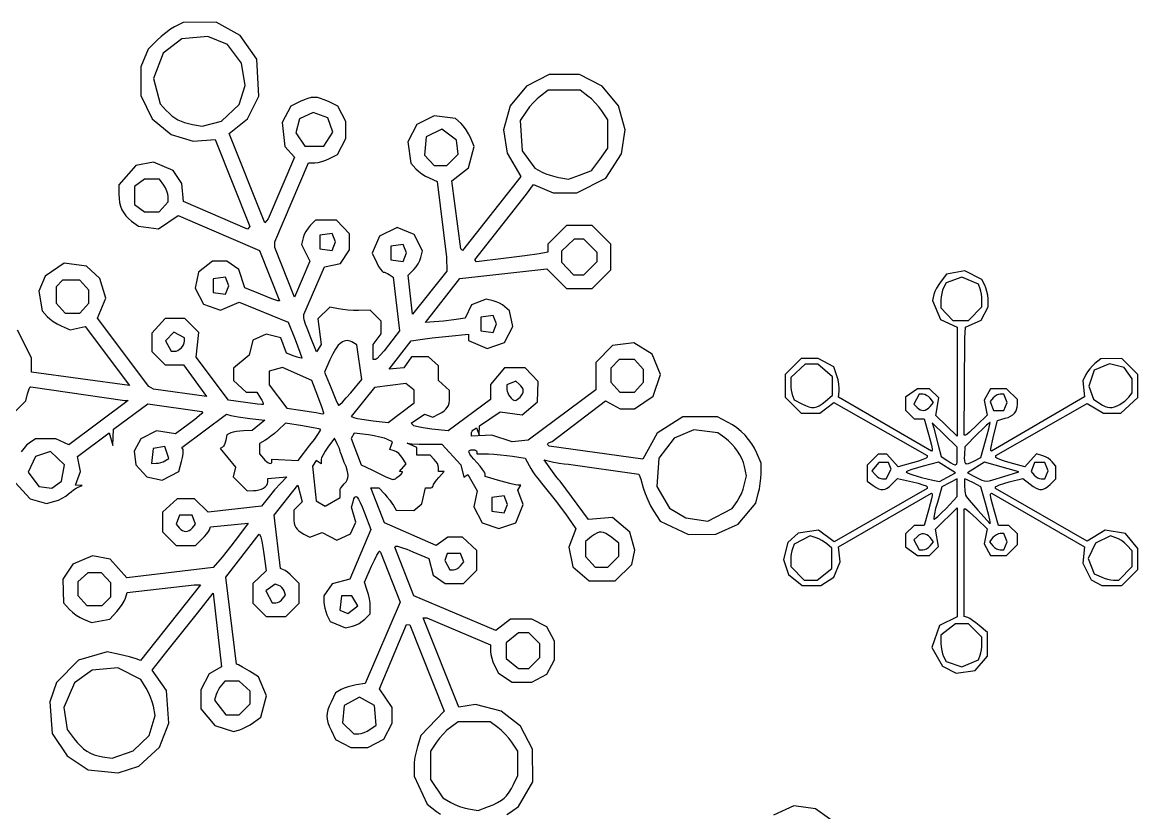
# Model space of a CAD drawing. Extents: x 0.34 to 4.42, y 1.82 to 5.69.
# Drawn here: x 2.184 to 4.377, y 4.122 to 5.675 of the extents above; entities that cross this region are included whole.
import ezdxf

# ---------------------------------------------------------------- set-up
doc = ezdxf.new("R2010")
doc.units = 0
doc.layers.add('LAYER_1', color=18, linetype='CONTINUOUS')

msp = doc.modelspace()

# ---------------------------------------------------------------- linework, layer by layer
at = {"layer": 'LAYER_1'}
for points in [[(3.1366, 4.118), (3.144, 4.1229), (3.1593, 4.134), (3.1877, 4.1824), (3.1873, 4.2468), (3.1637, 4.2919), (3.1252, 4.3212), (3.075, 4.3341), (3.042, 4.329), (2.9722, 4.5046), (2.9796, 4.5046), (3.1045, 4.4513), (3.1045, 4.4387), (3.1051, 4.4327), (3.1068, 4.4255), (3.1093, 4.418), (3.1123, 4.4112), (3.1201, 4.3961), (3.1471, 4.3784), (3.1856, 4.3784), (3.215, 4.3936), (3.2302, 4.422), (3.2302, 4.4584), (3.215, 4.4868), (3.1856, 4.502), (3.1435, 4.502), (3.1151, 4.4796), (2.954, 4.5476), (2.9166, 4.6435), (2.9187, 4.6455), (2.9197, 4.6457), (2.9219, 4.6453), (2.9293, 4.6431), (2.9397, 4.6394), (2.9521, 4.6344), (2.9834, 4.6212), (2.9919, 4.5884), (3.0156, 4.5718), (3.0513, 4.5718), (3.0776, 4.5981), (3.0776, 4.6367), (3.0492, 4.6631), (3.0209, 4.6631), (2.9979, 4.647), (2.8963, 4.6912), (2.8691, 4.7598), (2.8848, 4.7598), (2.8966, 4.7474), (2.9016, 4.7418), (2.9065, 4.7358), (2.9108, 4.7302), (2.9138, 4.7255), (2.9192, 4.7161), (2.9537, 4.7152), (2.9695, 4.7283), (2.9764, 4.7598), (2.9841, 4.7598), (2.987, 4.7601), (2.9895, 4.761), (2.9911, 4.7624), (2.9915, 4.7632), (2.9917, 4.7641), (2.9926, 4.7667), (2.9949, 4.7707), (2.9984, 4.7753), (3.0027, 4.7802), (3.0136, 4.792), (3.0024, 4.792), (3.0024, 4.7997), (3.0018, 4.8033), (3, 4.8076), (2.9973, 4.8119), (2.994, 4.8158), (2.9856, 4.8242), (2.9595, 4.8242), (2.9595, 4.8392), (2.9407, 4.8479), (2.9501, 4.8468), (2.964, 4.846), (2.9843, 4.8457), (3.009, 4.8457), (3.0459, 4.8055), (3.0519, 4.7813), (3.0596, 4.786), (3.0784, 4.7541), (3.0716, 4.723), (3.0881, 4.6911), (3.1206, 4.6798), (3.154, 4.6914), (3.1689, 4.727), (3.1581, 4.7553), (3.1642, 4.7651), (3.158, 4.7651), (3.1533, 4.7658), (3.1451, 4.7676), (3.1228, 4.7736), (3.0938, 4.782), (3.0938, 4.7873), (3.0934, 4.7887), (3.0925, 4.7907), (3.089, 4.7961), (3.0839, 4.8027), (3.0777, 4.8097), (3.0717, 4.8163), (3.0671, 4.8218), (3.0641, 4.8262), (3.0624, 4.8296), (3.0621, 4.8309), (3.0622, 4.832), (3.0626, 4.833), (3.0633, 4.8337), (3.0658, 4.8347), (3.0696, 4.835), (3.0727, 4.8346), (3.0753, 4.8338), (3.077, 4.8325), (3.0775, 4.8317), (3.0776, 4.8309), (3.0776, 4.8269), (3.1005, 4.8266), (3.1113, 4.8262), (3.1238, 4.8252), (3.1366, 4.8239), (3.148, 4.8223), (3.1727, 4.8184), (3.1802, 4.804), (3.1837, 4.7978), (3.1876, 4.7914), (3.1915, 4.7857), (3.1949, 4.7814), (3.21, 4.7628), (3.2313, 4.7356), (3.2516, 4.7088), (3.264, 4.6918), (3.2719, 4.6797), (3.2587, 4.6434), (3.266, 4.6047), (3.2987, 4.5771), (3.3495, 4.5771), (3.3825, 4.6094), (3.3879, 4.6376), (3.3781, 4.6731), (3.3443, 4.7016), (3.297, 4.6979), (3.2417, 4.7732), (3.2386, 4.7759), (3.2327, 4.7831), (3.2228, 4.7968), (3.21, 4.8151), (3.2257, 4.8114), (3.2392, 4.8086), (3.2495, 4.8072), (3.2576, 4.8068), (3.3961, 4.7869), (3.397, 4.7854), (3.3997, 4.7773), (3.4047, 4.7598), (3.4084, 4.7488), (3.4134, 4.7367), (3.4191, 4.7249), (3.4248, 4.715), (3.4382, 4.6945), (3.4939, 4.6686), (3.5476, 4.6687), (3.5913, 4.6886), (3.6257, 4.7302), (3.6309, 4.749), (3.633, 4.7579), (3.6346, 4.7683), (3.6358, 4.7788), (3.6362, 4.7881), (3.6362, 4.8085), (3.6279, 4.8284), (3.6235, 4.8377), (3.6181, 4.8467), (3.6119, 4.8552), (3.6049, 4.8633), (3.5973, 4.8708), (3.5889, 4.8777), (3.58, 4.8838), (3.5706, 4.8892), (3.5507, 4.8994), (3.4826, 4.8994), (3.4323, 4.8676), (3.4036, 4.8161), (3.22, 4.8422), (3.2173, 4.8447), (3.2167, 4.8458), (3.217, 4.847), (3.2182, 4.8482), (3.2202, 4.8492), (3.2258, 4.8512), (3.3304, 4.9308), (3.3596, 4.9156), (3.3876, 4.9155), (3.4241, 4.94), (3.4388, 4.9827), (3.422, 5.0227), (3.3865, 5.045), (3.3445, 5.0399), (3.3113, 5.0066), (3.3113, 4.9525), (3.1783, 4.854), (3.1469, 4.8504), (3.1074, 4.8635), (3.0669, 4.8619), (3.0669, 4.8669), (3.0673, 4.8691), (3.0683, 4.8713), (3.0699, 4.8734), (3.0718, 4.875), (3.0767, 4.878), (3.0822, 4.8645), (3.083, 4.8818), (3.1233, 4.9096), (3.167, 4.9036), (3.1968, 4.9293), (3.1979, 4.969), (3.1724, 4.9961), (3.1323, 4.9961), (3.1045, 4.963), (3.1045, 4.9334), (3.0212, 4.8719), (2.989, 4.8754), (2.9762, 4.8771), (2.965, 4.8792), (2.9567, 4.8812), (2.954, 4.8822), (2.9525, 4.883), (2.9482, 4.8871), (2.975, 4.9047), (2.9909, 4.8986), (3.0034, 4.9052), (3.0089, 4.9083), (3.0134, 4.9114), (3.0169, 4.9146), (3.0196, 4.9181), (3.0216, 4.922), (3.0229, 4.9264), (3.0236, 4.9316), (3.0238, 4.9375), (3.0239, 4.9515), (3.0024, 4.9709), (3.0024, 4.9998), (2.9828, 5.0176), (2.9493, 5.0176), (2.934, 4.9956), (2.9051, 4.9934), (2.9487, 5.0486), (2.9662, 5.0517), (2.9899, 5.0549), (3.0226, 5.0583), (3.0615, 5.0619), (3.0615, 5.0493), (3.0982, 5.0339), (3.1317, 5.0456), (3.1481, 5.0774), (3.1415, 5.1078), (3.1324, 5.116), (3.1278, 5.1194), (3.122, 5.1228), (3.1157, 5.1256), (3.1097, 5.1276), (3.096, 5.131), (3.0668, 5.1198), (3.0546, 5.0932), (3.0326, 5.0902), (3.0121, 5.0877), (2.9937, 5.086), (2.977, 5.0847), (3.0445, 5.1713), (3.2152, 5.1905), (3.2538, 5.1519), (3.3043, 5.1519), (3.3408, 5.1884), (3.3408, 5.2389), (3.3043, 5.2754), (3.2538, 5.2754), (3.2173, 5.2389), (3.2173, 5.2229), (3.1998, 5.2199), (3.1721, 5.2159), (3.1298, 5.2105), (3.0772, 5.2042), (3.0734, 5.2083), (3.1753, 5.3372), (3.1888, 5.3561), (3.2277, 5.3398), (3.2743, 5.3398), (3.3313, 5.3683), (3.3619, 5.4164), (3.369, 5.4638), (3.3559, 5.5106), (3.3237, 5.5496), (3.2791, 5.5725), (3.22, 5.5725), (3.1754, 5.5496), (3.1432, 5.5106), (3.13, 5.4634), (3.1373, 5.4177), (3.1642, 5.3718), (3.0496, 5.2264), (3.0461, 5.23), (3.0287, 5.3633), (3.0613, 5.3888), (3.0726, 5.4308), (3.0651, 5.4484), (3.0613, 5.456), (3.0566, 5.4638), (3.0515, 5.4707), (3.0466, 5.4759), (3.0355, 5.4858), (2.9934, 5.4914), (2.9597, 5.4739), (2.9422, 5.4401), (2.9478, 5.3981), (2.9577, 5.387), (2.9628, 5.3822), (2.9693, 5.3772), (2.9766, 5.3727), (2.9836, 5.3691), (2.9996, 5.3623), (3.018, 5.2136), (3.0186, 5.1855), (2.9514, 5.1013), (2.9424, 5.1778), (2.9535, 5.1889), (2.9581, 5.1942), (2.9623, 5.2005), (2.9657, 5.207), (2.9678, 5.2129), (2.9711, 5.2259), (2.9546, 5.2578), (2.9211, 5.2716), (2.886, 5.2549), (2.8719, 5.2209), (2.8807, 5.2025), (2.8844, 5.1953), (2.8881, 5.1895), (2.8913, 5.1855), (2.8926, 5.1844), (2.8936, 5.184), (2.8958, 5.1836), (2.8987, 5.1825), (2.9021, 5.181), (2.9053, 5.1791), (2.913, 5.1742), (2.9254, 5.0686), (2.9042, 5.0404), (2.8956, 5.0295), (2.8878, 5.0205), (2.8818, 5.0144), (2.8796, 5.0128), (2.8783, 5.0122), (2.8735, 5.0122), (2.8739, 5.0417), (2.8896, 5.0626), (2.8896, 5.0874), (2.8681, 5.109), (2.8453, 5.1085), (2.8351, 5.1086), (2.8242, 5.1092), (2.814, 5.1103), (2.8056, 5.1117), (2.7887, 5.1153), (2.7652, 5.0919), (2.7717, 5.0417), (2.7623, 5.0275), (2.7499, 5.0581), (2.7451, 5.0705), (2.7411, 5.0815), (2.7385, 5.09), (2.7375, 5.0948), (2.7376, 5.1008), (2.7779, 5.1942), (2.8094, 5.2011), (2.827, 5.2279), (2.827, 5.2594), (2.8018, 5.2861), (2.7607, 5.2861), (2.7501, 5.2755), (2.7458, 5.2704), (2.7417, 5.2641), (2.7383, 5.2576), (2.7362, 5.2516), (2.7328, 5.2383), (2.7494, 5.2052), (2.7193, 5.1347), (2.6802, 5.2325), (2.6802, 5.2435), (2.7466, 5.3989), (2.7593, 5.3989), (2.7655, 5.3996), (2.7729, 5.4013), (2.7807, 5.4039), (2.7878, 5.4071), (2.8035, 5.4152), (2.8198, 5.4467), (2.8198, 5.48), (2.8042, 5.5103), (2.7857, 5.5191), (2.7776, 5.5227), (2.7705, 5.5252), (2.7641, 5.5268), (2.7581, 5.5273), (2.752, 5.5268), (2.7456, 5.5252), (2.7385, 5.5227), (2.7304, 5.5191), (2.7119, 5.5103), (2.6951, 5.4777), (2.7004, 5.4307), (2.7192, 5.4099), (2.6676, 5.2888), (2.6607, 5.2807), (2.5905, 5.4566), (2.6265, 5.4853), (2.6491, 5.5296), (2.6449, 5.6026), (2.6126, 5.6487), (2.5652, 5.6749), (2.5002, 5.6747), (2.4834, 5.6659), (2.4754, 5.6611), (2.4663, 5.6545), (2.4571, 5.6471), (2.449, 5.6396), (2.4316, 5.6222), (2.417, 5.5873), (2.417, 5.5312), (2.4394, 5.4849), (2.4767, 5.4542), (2.5201, 5.4411), (2.5632, 5.4443), (2.6317, 5.2734), (2.6268, 5.2686), (2.5013, 5.323), (2.4974, 5.3581), (2.4806, 5.3837), (2.4421, 5.3998), (2.4071, 5.3932), (2.374, 5.3556), (2.374, 5.3372), (2.3744, 5.3287), (2.3755, 5.3208), (2.3774, 5.3134), (2.3801, 5.3066), (2.3836, 5.3003), (2.3879, 5.2945), (2.393, 5.2891), (2.399, 5.2842), (2.4125, 5.2743), (2.4519, 5.2691), (2.4903, 5.2953), (2.6507, 5.2267), (2.6896, 5.1277), (2.6862, 5.1277), (2.6825, 5.1287), (2.6748, 5.1314), (2.6522, 5.1403), (2.6216, 5.1529), (2.6095, 5.1894), (2.5865, 5.2056), (2.5581, 5.2056), (2.5306, 5.184), (2.5237, 5.1526), (2.5402, 5.1208), (2.5737, 5.1091), (2.6107, 5.1246), (2.7067, 5.0854), (2.7203, 5.0515), (2.7299, 5.0268), (2.7339, 5.0153), (2.7336, 5.015), (2.7327, 5.0149), (2.7294, 5.0155), (2.7246, 5.0168), (2.7186, 5.0189), (2.7034, 5.0247), (2.692, 5.0547), (2.6633, 5.0619), (2.6375, 5.0502), (2.6301, 5.0208), (2.5996, 4.9951), (2.5996, 4.9711), (2.6245, 4.9478), (2.6454, 4.9478), (2.6524, 4.9365), (2.655, 4.932), (2.6569, 4.9282), (2.6578, 4.9254), (2.6579, 4.9246), (2.6577, 4.9241), (2.6544, 4.9241), (2.6467, 4.9247), (2.6227, 4.9278), (2.5894, 4.9325), (2.5257, 5.0169), (2.5311, 5.0651), (2.5034, 5.0928), (2.4648, 5.0928), (2.4385, 5.0643), (2.4385, 5.0278), (2.4648, 5.0015), (2.5009, 5.0015), (2.5461, 4.9397), (2.4417, 4.9538), (2.4331, 4.9591), (2.3319, 5.0935), (2.3482, 5.1325), (2.3366, 5.1713), (2.3106, 5.1957), (2.2666, 5.2016), (2.2292, 5.176), (2.2169, 5.1463), (2.2232, 5.1076), (2.2328, 5.0967), (2.238, 5.0919), (2.2449, 5.0869), (2.2527, 5.0821), (2.2604, 5.0783), (2.2785, 5.0707), (2.308, 5.0772), (2.3947, 4.9612), (2.2021, 4.9875), (2.2021, 5.0155), (2.1749, 5.0701)], [(2.1458, 4.8858), (2.191, 4.931), (2.1945, 4.9447), (2.1974, 4.9545), (2.1987, 4.9574), (2.1995, 4.9585), (2.2012, 4.9585), (2.3858, 4.9316), (2.392, 4.9316), (2.2756, 4.8448), (2.25, 4.8564), (2.2099, 4.8564), (2.1979, 4.8481), (2.1927, 4.8436), (2.1871, 4.8376), (2.182, 4.8308)], [(2.1699, 4.7707), (2.1995, 4.7381), (2.2317, 4.7293), (2.248, 4.7336), (2.2551, 4.7361), (2.2626, 4.7397), (2.2696, 4.7438), (2.2751, 4.7481), (2.2799, 4.7522), (2.285, 4.7561), (2.2898, 4.7592), (2.2937, 4.7612), (2.3015, 4.7643), (2.2884, 4.7651), (2.2986, 4.792), (2.2926, 4.8218), (2.3552, 4.8681), (2.3622, 4.843), (2.3637, 4.8752), (2.431, 4.9249), (2.5369, 4.9103), (2.5385, 4.9086), (2.5383, 4.9078), (2.537, 4.9063), (2.5317, 4.9014), (2.5234, 4.8945), (2.5129, 4.8864), (2.4855, 4.866), (2.4478, 4.8721), (2.4173, 4.8563), (2.4041, 4.8323), (2.4072, 4.8054), (2.4291, 4.7818), (2.4592, 4.7752), (2.4917, 4.792), (2.4971, 4.8116), (2.499, 4.8196), (2.5002, 4.8267), (2.5006, 4.8322), (2.5004, 4.8341), (2.5001, 4.8353), (2.4976, 4.8392), (2.5856, 4.9049), (2.5939, 4.9025), (2.6084, 4.8998), (2.6316, 4.8965), (2.6609, 4.8927), (2.636, 4.8726), (2.6192, 4.8722), (2.612, 4.8717), (2.6049, 4.8708), (2.5987, 4.8696), (2.5942, 4.8682), (2.5862, 4.8645), (2.5843, 4.8538), (2.5832, 4.8494), (2.5816, 4.8453), (2.5797, 4.8421), (2.5777, 4.8401), (2.5729, 4.8371), (2.6034, 4.8005), (2.5985, 4.7819), (2.626, 4.7544), (2.6383, 4.7545), (2.6439, 4.7549), (2.6492, 4.7559), (2.654, 4.7575), (2.6583, 4.7597), (2.6618, 4.7622), (2.6645, 4.7651), (2.6662, 4.7683), (2.6667, 4.7717), (2.6667, 4.7786), (2.7043, 4.7819), (2.6923, 4.7695), (2.6799, 4.7559), (2.6672, 4.7407), (2.6541, 4.7242), (2.5493, 4.712), (2.5229, 4.7383), (2.4884, 4.7383), (2.46, 4.7119), (2.46, 4.6733), (2.4863, 4.647), (2.5249, 4.647), (2.5373, 4.6594), (2.5423, 4.6646), (2.5467, 4.6698), (2.55, 4.6743), (2.5518, 4.6775), (2.554, 4.6832), (2.6279, 4.6909), (2.611, 4.6676), (2.5939, 4.6452), (2.5767, 4.6241), (2.5593, 4.6038), (2.3894, 4.583), (2.3571, 4.6198), (2.322, 4.6264), (2.2836, 4.6103), (2.2639, 4.5803), (2.265, 4.5339), (2.277, 4.5211), (2.283, 4.5156), (2.2901, 4.5101), (2.2977, 4.5053), (2.3046, 4.5018), (2.3201, 4.4954), (2.356, 4.5021), (2.3698, 4.5168), (2.3754, 4.5234), (2.3805, 4.5306), (2.3846, 4.5374), (2.387, 4.543), (2.3905, 4.5546), (2.5217, 4.5691), (2.5341, 4.5691), (2.4163, 4.4205), (2.4077, 4.4238), (2.3946, 4.4277), (2.3751, 4.4325), (2.3511, 4.4379), (2.2948, 4.4215), (2.2511, 4.3778), (2.2385, 4.3397), (2.243, 4.2773), (2.2721, 4.2335), (2.3138, 4.2059), (2.3725, 4.1998), (2.413, 4.2132), (2.454, 4.2502), (2.472, 4.2975), (2.4674, 4.3619), (2.4392, 4.4014), (2.4684, 4.4383), (2.5284, 4.514), (2.5593, 4.553), (2.5758, 4.408), (2.5514, 4.3943), (2.5352, 4.3628), (2.5352, 4.3255), (2.5624, 4.2932), (2.5994, 4.281), (2.6116, 4.2847), (2.6175, 4.287), (2.6245, 4.2904), (2.6318, 4.2945), (2.6384, 4.2988), (2.6531, 4.3091), (2.6644, 4.3512), (2.6486, 4.3889), (2.6308, 4.3998), (2.6171, 4.4078), (2.6092, 4.412), (2.6053, 4.4133), (2.5842, 4.5843), (2.6495, 4.6687), (2.6517, 4.6665), (2.653, 4.6629), (2.6547, 4.655), (2.6567, 4.6437), (2.6587, 4.6304), (2.6635, 4.5967), (2.6372, 4.5723), (2.6372, 4.5337), (2.6636, 4.5073), (2.7021, 4.5073), (2.7285, 4.5337), (2.7285, 4.5723), (2.7161, 4.5847), (2.7108, 4.5896), (2.7056, 4.594), (2.7011, 4.5974), (2.6978, 4.5992), (2.6919, 4.6013), (2.6795, 4.706), (2.7258, 4.7653), (2.7343, 4.7325), (2.7178, 4.716), (2.7179, 4.7016), (2.7181, 4.6956), (2.7188, 4.6904), (2.7201, 4.6859), (2.722, 4.682), (2.7246, 4.6785), (2.728, 4.6753), (2.7323, 4.6723), (2.7375, 4.6693), (2.7492, 4.6631), (2.7734, 4.6721), (2.8026, 4.6575), (2.8294, 4.6696), (2.8396, 4.6926), (2.8315, 4.722), (2.8344, 4.7328), (2.8361, 4.7383), (2.8379, 4.7416), (2.8388, 4.7424), (2.8399, 4.7427), (2.841, 4.7424), (2.8422, 4.7414), (2.8449, 4.7377), (2.8482, 4.7315), (2.8521, 4.7226), (2.8567, 4.7109), (2.8694, 4.6782), (2.8277, 4.5805), (2.7935, 4.5716), (2.7769, 4.5479), (2.7769, 4.5359), (2.7773, 4.5302), (2.7786, 4.5236), (2.7806, 4.5167), (2.7829, 4.5106), (2.789, 4.4973), (2.8196, 4.4846), (2.8333, 4.4881), (2.8394, 4.4902), (2.8461, 4.4936), (2.8524, 4.4977), (2.8576, 4.5021), (2.8682, 4.5127), (2.8682, 4.5271), (2.8677, 4.534), (2.8665, 4.5421), (2.8646, 4.5504), (2.8623, 4.558), (2.8565, 4.5745), (2.8706, 4.606), (2.8762, 4.6181), (2.8811, 4.6277), (2.8847, 4.6338), (2.8859, 4.6353), (2.8865, 4.6356), (2.8883, 4.6335), (2.9268, 4.5354), (2.8581, 4.3757), (2.8403, 4.3727), (2.8325, 4.371), (2.8244, 4.3687), (2.817, 4.3661), (2.8111, 4.3635), (2.7997, 4.3573), (2.791, 4.3389), (2.7874, 4.3308), (2.7848, 4.3237), (2.7833, 4.3173), (2.7828, 4.3113), (2.7833, 4.3052), (2.7848, 4.2988), (2.7874, 4.2917), (2.791, 4.2837), (2.7998, 4.2652), (2.83, 4.2495), (2.8633, 4.2495), (2.8948, 4.2658), (2.9111, 4.2973), (2.9111, 4.3285), (2.8865, 4.365), (2.9396, 4.4912), (2.946, 4.4911), (3.0134, 4.3214), (2.9672, 4.2733), (2.9607, 4.2514), (2.9581, 4.2414), (2.956, 4.2306), (2.9547, 4.2201), (2.9542, 4.2113), (2.9542, 4.1931), (2.9798, 4.1381), (2.998, 4.1243), (3.0061, 4.1185)], [(3.7755, 4.1065), (3.7436, 4.1292), (3.7008, 4.1349), (3.6607, 4.1169)]]:
    msp.add_lwpolyline(points, dxfattribs=at)
for points in [[(2.5378, 5.4707), (2.5754, 5.4803), (2.6101, 5.5136), (2.6223, 5.5504), (2.6152, 5.5946), (2.5875, 5.631), (2.5489, 5.6471), (2.498, 5.6422), (2.4609, 5.614), (2.4419, 5.5642), (2.4553, 5.5144), (2.467, 5.5018), (2.4726, 5.4962), (2.4782, 5.4913), (2.4839, 5.4871), (2.4899, 5.4835), (2.4963, 5.4805), (2.5032, 5.478), (2.5107, 5.4759), (2.519, 5.4742)], [(3.2576, 5.3668), (3.2791, 5.3747), (3.3018, 5.3827), (3.3036, 5.3845), (3.3075, 5.3893), (3.3193, 5.4051), (3.3354, 5.4274), (3.3354, 5.4833), (3.3234, 5.501), (3.3175, 5.5088), (3.3104, 5.5169), (3.303, 5.5243), (3.2961, 5.53), (3.281, 5.5413), (3.2181, 5.5413), (3.2029, 5.53), (3.196, 5.5242), (3.1885, 5.5167), (3.1813, 5.5085), (3.1752, 5.5005), (3.1626, 5.4822), (3.1668, 5.4224), (3.1913, 5.388), (3.2058, 5.3805), (3.2129, 5.3773), (3.2215, 5.3743), (3.2306, 5.3717), (3.239, 5.3699)], [(2.7766, 5.4312), (2.7947, 5.4588), (2.7847, 5.4874), (2.7558, 5.4975), (2.7288, 5.4852), (2.722, 5.4579), (2.7395, 5.4312)], [(3.0186, 5.3936), (3.0407, 5.4157), (3.0374, 5.4435), (3.009, 5.4646), (2.9783, 5.4499), (2.9748, 5.414), (2.9934, 5.3936)], [(2.4529, 5.3022), (2.4707, 5.3219), (2.4707, 5.3324), (2.47, 5.3374), (2.4682, 5.3433), (2.4656, 5.3493), (2.4623, 5.3548), (2.454, 5.3667), (2.4244, 5.3667), (2.4045, 5.3521), (2.4045, 5.3168), (2.4244, 5.3022)], [(2.793, 5.2263), (2.7995, 5.2432), (2.793, 5.26), (2.7688, 5.2566), (2.7688, 5.2297)], [(3.2876, 5.1787), (3.314, 5.2051), (3.314, 5.2222), (3.2876, 5.2485), (3.269, 5.2485), (3.2441, 5.2252), (3.2441, 5.2036), (3.2675, 5.1787)], [(2.9327, 5.2048), (2.9391, 5.2217), (2.9327, 5.2385), (2.9084, 5.2351), (2.9084, 5.2083)], [(3.9932, 4.4097), (4.0195, 4.3959), (4.057, 4.4013), (4.0812, 4.4291), (4.0812, 4.4759), (4.0653, 4.4893), (4.0586, 4.4947), (4.0521, 4.4994), (4.0465, 4.503), (4.0426, 4.505), (4.0358, 4.5072), (4.0354, 4.7186), (4.038, 4.7186), (4.0405, 4.717), (4.0456, 4.7128), (4.0606, 4.699), (4.0806, 4.6794), (4.0748, 4.65), (4.087, 4.6272), (4.1188, 4.6272), (4.1403, 4.6487), (4.1403, 4.6694), (4.1234, 4.6863), (4.103, 4.6863), (4.0943, 4.7163), (4.0911, 4.728), (4.0887, 4.7379), (4.0874, 4.7449), (4.0872, 4.747), (4.0874, 4.7479), (4.0893, 4.7496), (4.2718, 4.6438), (4.2685, 4.612), (4.2854, 4.5792), (4.3061, 4.5682), (4.3452, 4.5682), (4.3766, 4.5996), (4.3766, 4.6407), (4.3525, 4.6706), (4.3129, 4.6769), (4.2773, 4.6551), (4.0974, 4.7588), (4.0974, 4.7618), (4.0979, 4.7626), (4.0995, 4.7636), (4.1052, 4.766), (4.1137, 4.7688), (4.1241, 4.7717), (4.1508, 4.7786), (4.1651, 4.7674), (4.1713, 4.7628), (4.1769, 4.7595), (4.1819, 4.7575), (4.1842, 4.757), (4.1865, 4.7568), (4.1887, 4.7569), (4.1909, 4.7574), (4.1953, 4.7593), (4.1999, 4.7624), (4.2048, 4.7669), (4.2155, 4.7776), (4.2155, 4.8024), (4.2088, 4.811), (4.2052, 4.8146), (4.2005, 4.8181), (4.1952, 4.8211), (4.1899, 4.8231), (4.1778, 4.8267), (4.1548, 4.801), (4.1261, 4.809), (4.1149, 4.8124), (4.1058, 4.8156), (4.0997, 4.8183), (4.098, 4.8194), (4.0975, 4.8201), (4.0976, 4.8233), (4.2775, 4.926), (4.3095, 4.9066), (4.3433, 4.9065), (4.3766, 4.9377), (4.3766, 4.9826), (4.3452, 5.014), (4.3041, 5.0137), (4.2927, 5.0044), (4.2877, 4.9999), (4.2827, 4.9942), (4.2782, 4.9883), (4.2748, 4.9827), (4.2685, 4.9703), (4.2718, 4.9386), (4.0893, 4.8322), (4.0879, 4.8336), (4.0879, 4.8365), (4.089, 4.8431), (4.091, 4.8526), (4.0938, 4.8639), (4.1011, 4.8926), (4.1162, 4.8967), (4.122, 4.8985), (4.1269, 4.9008), (4.131, 4.9034), (4.1344, 4.9065), (4.1369, 4.9101), (4.1387, 4.9142), (4.1398, 4.9188), (4.1402, 4.924), (4.1403, 4.9334), (4.1188, 4.9549), (4.087, 4.9549), (4.0748, 4.9321), (4.0806, 4.9028), (4.0606, 4.8832), (4.0457, 4.8693), (4.0406, 4.8651), (4.038, 4.8636), (4.0356, 4.8636), (4.0368, 5.0542), (4.0383, 5.0758), (4.0687, 5.0893), (4.0829, 5.1157), (4.0824, 5.1316), (4.0818, 5.1387), (4.0804, 5.1461), (4.0784, 5.1531), (4.0761, 5.1586), (4.0702, 5.1696), (4.0369, 5.1868), (4.0011, 5.1801), (3.99, 5.166), (3.9855, 5.1596), (3.9813, 5.1525), (3.978, 5.1458), (3.976, 5.1401), (3.973, 5.1283), (3.9888, 5.0906), (4.0221, 5.0758), (4.0221, 4.8614), (3.9801, 4.9025), (3.9856, 4.9369), (3.9677, 4.9549), (3.944, 4.9549), (3.9201, 4.9382), (3.9201, 4.9127), (3.937, 4.8958), (3.9569, 4.8958), (3.9657, 4.8657), (3.9689, 4.8539), (3.9714, 4.8439), (3.9727, 4.8369), (3.9729, 4.8348), (3.9727, 4.8339), (3.9711, 4.8322), (3.7885, 4.938), (3.7899, 4.9501), (3.79, 4.9562), (3.7892, 4.9639), (3.7877, 4.9722), (3.7855, 4.9801), (3.7795, 4.998), (3.7487, 5.014), (3.7152, 5.014), (3.6838, 4.9826), (3.6838, 4.9379), (3.7152, 4.9065), (3.7521, 4.9065), (3.7793, 4.9279), (3.9628, 4.8233), (3.9629, 4.8201), (3.9624, 4.8194), (3.9607, 4.8183), (3.9546, 4.8156), (3.9455, 4.8124), (3.9343, 4.809), (3.9056, 4.801), (3.8833, 4.826), (3.8664, 4.826), (3.8449, 4.8045), (3.8449, 4.7729), (3.8568, 4.7645), (3.8624, 4.7609), (3.8674, 4.7584), (3.8719, 4.757), (3.8762, 4.7567), (3.8803, 4.7576), (3.8845, 4.7596), (3.8888, 4.7628), (3.8935, 4.7672), (3.9046, 4.7783), (3.9338, 4.7717), (3.9452, 4.7689), (3.9544, 4.7662), (3.9607, 4.7638), (3.9624, 4.7628), (3.963, 4.762), (3.9629, 4.7588), (3.7801, 4.6541), (3.7489, 4.6771), (3.7093, 4.6707), (3.689, 4.6523), (3.6801, 4.6192), (3.6902, 4.5896), (3.7174, 4.5682), (3.754, 4.5682), (3.7794, 4.5848), (3.7918, 4.6149), (3.7885, 4.6439), (3.9711, 4.7498), (3.9728, 4.7482), (3.9729, 4.7472), (3.9727, 4.7452), (3.9714, 4.7382), (3.9689, 4.7283), (3.9657, 4.7164), (3.9569, 4.6863), (3.937, 4.6863), (3.9201, 4.6694), (3.9201, 4.644), (3.944, 4.6272), (3.9677, 4.6272), (3.9854, 4.645), (3.9791, 4.6787), (4.0221, 4.7207), (4.0219, 4.5064), (3.9872, 4.4894), (3.972, 4.4461)], [(2.2972, 5.1035), (2.3149, 5.1232), (2.3149, 5.1483), (2.2972, 5.168), (2.2634, 5.168), (2.2505, 5.1551), (2.2505, 5.1232), (2.2683, 5.1035)], [(2.5835, 5.1404), (2.59, 5.1572), (2.5835, 5.1741), (2.5593, 5.1707), (2.5593, 5.1438)], [(4.0441, 5.0892), (4.0705, 5.1155), (4.0705, 5.1288), (4.0702, 5.1346), (4.0695, 5.1408), (4.0683, 5.1465), (4.067, 5.1511), (4.0635, 5.1602), (4.0309, 5.1739), (4.0004, 5.1632), (3.9952, 5.1534), (3.9931, 5.1484), (3.9915, 5.1421), (3.9903, 5.1353), (3.9899, 5.1288), (3.9899, 5.114), (4.0133, 5.0892)], [(3.1099, 5.0652), (3.1164, 5.082), (3.1099, 5.0989), (3.0857, 5.0955), (3.0857, 5.0686)], [(2.4965, 5.0348), (2.499, 5.0378), (2.501, 5.0413), (2.5024, 5.0449), (2.5029, 5.048), (2.5029, 5.0548), (2.4822, 5.0659), (2.4654, 5.0491), (2.4765, 5.0283), (2.4832, 5.0283), (2.4864, 5.0288), (2.4899, 5.0302), (2.4934, 5.0323)], [(2.8296, 4.9466), (2.8515, 4.9728), (2.8419, 5.0408), (2.8349, 5.0452), (2.8317, 5.047), (2.8286, 5.0483), (2.8255, 5.0491), (2.8225, 5.0493), (2.8196, 5.0491), (2.8166, 5.0483), (2.8138, 5.0471), (2.8109, 5.0453), (2.8081, 5.043), (2.8053, 5.0401), (2.8026, 5.0367), (2.7998, 5.0328), (2.7943, 5.0234), (2.7889, 5.0117), (2.7782, 4.9871), (2.791, 4.9558), (2.8005, 4.9331), (2.8039, 4.9257), (2.8057, 4.9225), (2.8066, 4.9226), (2.8082, 4.9238), (2.8136, 4.9287), (2.821, 4.9366)], [(3.3875, 4.9478), (3.4053, 4.9674), (3.4053, 4.9926), (3.3875, 5.0122), (3.3577, 5.0122), (3.3408, 4.9953), (3.3408, 4.9674), (3.3586, 4.9478)], [(3.7622, 4.9299), (3.7769, 4.9424), (3.7769, 4.9781), (3.7476, 5.0032), (3.7229, 5.0032), (3.6945, 4.9769), (3.6945, 4.9636), (3.6948, 4.9578), (3.6955, 4.9517), (3.6965, 4.9461), (3.6978, 4.9417), (3.7012, 4.933), (3.7164, 4.9251), (3.7236, 4.9217), (3.7299, 4.9193), (3.7355, 4.918), (3.7407, 4.918), (3.7457, 4.9191), (3.7508, 4.9214), (3.7562, 4.925)], [(4.3417, 4.9238), (4.3464, 4.9268), (4.3512, 4.9306), (4.3556, 4.9346), (4.359, 4.9384), (4.3655, 4.9468), (4.3659, 4.974), (4.35, 4.9966), (4.3213, 5.0038), (4.2914, 4.9915), (4.2804, 4.9599), (4.29, 4.9345), (4.3023, 4.9259), (4.3075, 4.9226), (4.3124, 4.9201), (4.3172, 4.9185), (4.3218, 4.9179), (4.3265, 4.918), (4.3313, 4.9191), (4.3364, 4.921)], [(2.7769, 4.9066), (2.7734, 4.9175), (2.7651, 4.94), (2.7533, 4.9707), (2.6958, 4.9962), (2.6694, 4.9896), (2.6694, 4.9622), (2.7043, 4.9163), (2.7312, 4.9129), (2.7529, 4.9096), (2.7617, 4.908), (2.7675, 4.9067), (2.7711, 4.9059), (2.7741, 4.9056), (2.7761, 4.9058), (2.7767, 4.9062)], [(2.9031, 4.8885), (2.9541, 4.9273), (2.9541, 4.9518), (2.9383, 4.965), (2.8762, 4.9574), (2.8309, 4.9004), (2.8379, 4.8977), (2.843, 4.8964), (2.8515, 4.8949), (2.874, 4.8917)], [(3.1625, 4.9381), (3.165, 4.9411), (3.1671, 4.9445), (3.1684, 4.9479), (3.1689, 4.9509), (3.1684, 4.9538), (3.1668, 4.9571), (3.1644, 4.9604), (3.1616, 4.9633), (3.1542, 4.9694), (3.1367, 4.9627), (3.1367, 4.9536), (3.1371, 4.9501), (3.1383, 4.9465), (3.1401, 4.9428), (3.1423, 4.9393), (3.1449, 4.9363), (3.1476, 4.9338), (3.1503, 4.9322), (3.1528, 4.9316), (3.1546, 4.9321), (3.157, 4.9335), (3.1597, 4.9356)], [(3.9684, 4.92), (3.9751, 4.928), (3.9684, 4.9361), (3.9653, 4.9392), (3.9616, 4.9418), (3.9579, 4.9435), (3.9545, 4.9441), (3.9473, 4.9441), (3.9367, 4.9243), (3.9429, 4.9181), (3.9461, 4.9154), (3.9493, 4.9135), (3.9526, 4.9124), (3.9558, 4.9123), (3.9591, 4.9129), (3.9622, 4.9144), (3.9654, 4.9168)], [(4.1138, 4.9119), (4.12, 4.928), (4.1138, 4.9441), (4.1062, 4.9441), (4.1028, 4.9436), (4.0991, 4.942), (4.0955, 4.9396), (4.0925, 4.9368), (4.0864, 4.9294), (4.0931, 4.9119)], [(2.6748, 4.8121), (2.6748, 4.8162), (2.7263, 4.8139), (2.7495, 4.8436), (2.7583, 4.8552), (2.7653, 4.865), (2.7696, 4.8718), (2.7706, 4.8739), (2.7707, 4.8748), (2.7673, 4.8758), (2.7595, 4.8774), (2.7351, 4.8816), (2.7014, 4.8869), (2.6863, 4.873), (2.6797, 4.8671), (2.6727, 4.8615), (2.6662, 4.8566), (2.661, 4.8532), (2.6507, 4.8473), (2.6505, 4.8269), (2.6581, 4.8175), (2.6611, 4.8142), (2.664, 4.8116), (2.6668, 4.8097), (2.6694, 4.8085), (2.6716, 4.8081), (2.6733, 4.8086), (2.6744, 4.8099)], [(2.9249, 4.7838), (2.9286, 4.7868), (2.9309, 4.7894), (2.9316, 4.7911), (2.9313, 4.7916), (2.9306, 4.7918), (2.9259, 4.792), (2.9386, 4.8073), (2.9316, 4.8185), (2.9282, 4.8231), (2.924, 4.8273), (2.9195, 4.8306), (2.9154, 4.8326), (2.9063, 4.8355), (2.912, 4.8503), (2.9021, 4.8553), (2.8961, 4.8576), (2.8871, 4.8599), (2.8761, 4.8621), (2.8645, 4.8639), (2.8367, 4.8675), (2.8304, 4.8573), (2.8505, 4.8054), (2.8714, 4.7951), (2.8976, 4.7822), (2.9054, 4.7788), (2.9107, 4.777), (2.9127, 4.7767), (2.9144, 4.7768), (2.916, 4.7773), (2.9174, 4.778), (2.9206, 4.7804)], [(3.5315, 4.6947), (3.5792, 4.7195), (3.5893, 4.7333), (3.5935, 4.7402), (3.5976, 4.7485), (3.601, 4.7573), (3.6034, 4.7656), (3.6074, 4.7839), (3.6035, 4.8021), (3.6015, 4.8098), (3.5985, 4.8175), (3.5948, 4.825), (3.5903, 4.8323), (3.585, 4.8393), (3.5791, 4.8459), (3.5725, 4.8522), (3.5653, 4.858), (3.5515, 4.8684), (3.5043, 4.8737), (3.4658, 4.8576), (3.4356, 4.8181), (3.4317, 4.7625), (3.4563, 4.7201), (3.4886, 4.7012)], [(4.0221, 4.8222), (4.0221, 4.8399), (3.9726, 4.8877), (3.9756, 4.877), (3.9843, 4.844), (3.99, 4.8218), (4.0032, 4.8131), (4.0092, 4.8093), (4.0137, 4.8067), (4.0171, 4.8055), (4.0183, 4.8054), (4.0194, 4.8056), (4.0202, 4.8063), (4.0209, 4.8073), (4.0217, 4.8106)], [(4.0548, 4.8127), (4.0685, 4.8199), (4.0776, 4.8524), (4.0839, 4.8763), (4.0866, 4.8882), (4.0865, 4.8884), (4.0861, 4.8883), (4.0846, 4.8874), (4.0793, 4.883), (4.0714, 4.8756), (4.0618, 4.8659), (4.0371, 4.8405), (4.036, 4.8249), (4.0357, 4.8184), (4.0359, 4.8135), (4.0368, 4.8101), (4.0375, 4.8089), (4.0384, 4.8081), (4.0395, 4.8076), (4.0408, 4.8074), (4.0443, 4.808), (4.0489, 4.8098)], [(2.7795, 4.7241), (2.8091, 4.741), (2.8091, 4.7477), (2.8091, 4.7571), (2.8097, 4.7588), (2.8114, 4.7615), (2.8171, 4.7682), (2.8205, 4.772), (2.8228, 4.7758), (2.8242, 4.7797), (2.8247, 4.784), (2.8242, 4.7889), (2.8228, 4.7948), (2.8205, 4.8018), (2.8171, 4.8101), (2.8114, 4.8247), (2.8097, 4.8297), (2.8091, 4.8323), (2.8086, 4.8342), (2.8074, 4.8375), (2.8033, 4.8462), (2.7975, 4.8574), (2.7845, 4.8397), (2.7794, 4.8323), (2.7753, 4.8252), (2.7725, 4.819), (2.7717, 4.8166), (2.7715, 4.8148), (2.7715, 4.8075), (2.7615, 4.8137), (2.7545, 4.8024), (2.7618, 4.7348)], [(2.2424, 4.7593), (2.2611, 4.7732), (2.2674, 4.8055), (2.2396, 4.8316), (2.2102, 4.8213), (2.1956, 4.7908), (2.2166, 4.7625)], [(2.4646, 4.8129), (2.4719, 4.8175), (2.4644, 4.841), (2.4412, 4.8376), (2.4378, 4.8081), (2.4475, 4.8082), (2.4519, 4.8086), (2.4566, 4.8096), (2.461, 4.8111)], [(3.8821, 4.7776), (3.8918, 4.7964), (3.887, 4.8099), (3.8677, 4.8099), (3.8543, 4.7937), (3.861, 4.7857), (3.8642, 4.7826), (3.8678, 4.78), (3.8716, 4.7783), (3.8749, 4.7776)], [(3.9872, 4.7724), (4.0183, 4.7895), (3.9853, 4.8104), (3.9549, 4.8025), (3.9326, 4.796), (3.9252, 4.7935), (3.9217, 4.7918), (3.9215, 4.7913), (3.9219, 4.7907), (3.9242, 4.7892), (3.9285, 4.7873), (3.9345, 4.7853), (3.9515, 4.7805), (3.9738, 4.7753)], [(4.1134, 4.7822), (4.143, 4.7915), (4.0753, 4.8106), (4.042, 4.7895), (4.0587, 4.7809), (4.0652, 4.7775), (4.0704, 4.7751), (4.075, 4.7737), (4.0796, 4.7733), (4.0851, 4.774), (4.092, 4.7756)], [(4.1943, 4.7776), (4.2005, 4.7937), (4.1943, 4.8099), (4.1737, 4.8099), (4.167, 4.7924), (4.1731, 4.785), (4.1761, 4.7821), (4.1796, 4.7798), (4.1834, 4.7782), (4.1868, 4.7776)], [(4, 4.7196), (4.022, 4.7427), (4.0221, 4.7779), (3.9916, 4.7621), (3.9828, 4.7313), (3.9795, 4.7191), (3.9772, 4.7089), (3.9759, 4.7017), (3.9757, 4.6995), (3.976, 4.6985), (3.9768, 4.6986), (3.9784, 4.6996), (3.9838, 4.7039), (3.9912, 4.7108)], [(4.0866, 4.6891), (4.0866, 4.6932), (4.0859, 4.6973), (4.0839, 4.7056), (4.0776, 4.7297), (4.0685, 4.7623), (4.0536, 4.7699), (4.0426, 4.7754), (4.037, 4.7776), (4.0365, 4.7766), (4.0363, 4.7739), (4.0362, 4.7649), (4.0368, 4.7542), (4.0379, 4.7454), (4.04, 4.7423), (4.0453, 4.7356), (4.0625, 4.7159)], [(3.1314, 4.7107), (3.1379, 4.7275), (3.1314, 4.7444), (3.1072, 4.741), (3.1072, 4.7141)], [(2.5185, 4.6812), (2.5246, 4.6886), (2.5179, 4.7061), (2.4933, 4.7061), (2.4866, 4.6886), (2.4928, 4.6812), (2.4958, 4.6781), (2.499, 4.6759), (2.5023, 4.6746), (2.5056, 4.6741), (2.509, 4.6746), (2.5123, 4.6759), (2.5155, 4.6781)], [(3.3354, 4.604), (3.3569, 4.6255), (3.3569, 4.6516), (3.3428, 4.6627), (3.3367, 4.6672), (3.3314, 4.6704), (3.3267, 4.6724), (3.3222, 4.6732), (3.3201, 4.6731), (3.3179, 4.6727), (3.3134, 4.6711), (3.3086, 4.6682), (3.3031, 4.6641), (3.2911, 4.6544), (3.2911, 4.6251), (3.3103, 4.604)], [(4.1138, 4.638), (4.12, 4.6541), (4.1138, 4.6702), (4.1062, 4.6702), (4.1028, 4.6696), (4.0989, 4.6678), (4.0952, 4.6653), (4.092, 4.6622), (4.0853, 4.6541), (4.092, 4.646), (4.0952, 4.6429), (4.0989, 4.6404), (4.1028, 4.6386), (4.1062, 4.638)], [(3.7468, 4.5789), (3.7751, 4.6012), (3.7751, 4.6417), (3.7657, 4.6499), (3.7611, 4.6534), (3.7556, 4.6568), (3.7498, 4.6598), (3.7445, 4.6618), (3.7326, 4.6654), (3.7012, 4.6491), (3.6978, 4.6404), (3.6965, 4.636), (3.6955, 4.6304), (3.6948, 4.6243), (3.6945, 4.6185), (3.6945, 4.6053), (3.7209, 4.5789)], [(3.9684, 4.646), (3.9751, 4.6541), (3.9684, 4.6622), (3.9654, 4.6654), (3.9622, 4.6677), (3.9591, 4.6692), (3.9558, 4.6699), (3.9526, 4.6697), (3.9493, 4.6686), (3.9461, 4.6668), (3.9429, 4.664), (3.9367, 4.6578), (3.9473, 4.638), (3.9545, 4.638), (3.9579, 4.6386), (3.9616, 4.6404), (3.9653, 4.6429)], [(4.3395, 4.5789), (4.3659, 4.6053), (4.3659, 4.636), (4.3553, 4.6473), (4.3504, 4.652), (4.3447, 4.6563), (4.339, 4.6598), (4.3339, 4.6621), (4.3231, 4.6655), (4.2935, 4.6513), (4.279, 4.6211), (4.2914, 4.591), (4.3047, 4.585), (4.3108, 4.5826), (4.3173, 4.5807), (4.3236, 4.5794), (4.3288, 4.5789)], [(3.0454, 4.6066), (3.052, 4.6146), (3.0457, 4.6309), (3.0194, 4.6309), (3.0146, 4.6174), (3.0243, 4.5986), (3.0315, 4.5986), (3.0348, 4.5993), (3.0386, 4.601), (3.0422, 4.6035)], [(2.341, 4.5288), (2.3579, 4.5457), (2.3579, 4.5736), (2.3401, 4.5933), (2.3131, 4.5933), (2.2935, 4.5755), (2.2935, 4.5485), (2.3112, 4.5288)], [(2.6957, 4.5416), (2.7018, 4.5489), (2.6987, 4.5573), (2.6969, 4.5607), (2.6943, 4.5639), (2.6914, 4.5666), (2.6883, 4.5683), (2.6812, 4.571), (2.6627, 4.5575), (2.6752, 4.5342), (2.6824, 4.5342), (2.6857, 4.5348), (2.6893, 4.5363), (2.6928, 4.5387)], [(2.8242, 4.5134), (2.844, 4.5282), (2.8321, 4.5476), (2.8118, 4.5476), (2.8085, 4.5194)], [(3.1797, 4.4053), (3.2012, 4.4268), (3.2012, 4.4536), (3.1797, 4.4751), (3.1594, 4.4751), (3.1354, 4.4556), (3.1354, 4.4247), (3.1594, 4.4053)], [(4.0309, 4.4083), (4.0635, 4.4219), (4.067, 4.431), (4.0683, 4.4356), (4.0695, 4.4414), (4.0702, 4.4475), (4.0705, 4.4534), (4.0705, 4.4666), (4.0441, 4.493), (4.0182, 4.493), (3.9899, 4.4707), (3.9899, 4.4546), (3.9903, 4.4476), (3.9915, 4.4404), (3.9931, 4.4338), (3.9952, 4.4287), (4.0004, 4.4189)], [(2.3606, 4.2285), (2.4021, 4.2433), (2.4333, 4.2732), (2.4452, 4.3129), (2.4418, 4.3309), (2.4397, 4.3392), (2.4364, 4.3487), (2.4323, 4.358), (2.4279, 4.3661), (2.4174, 4.3834), (2.3721, 4.4065), (2.3217, 4.4016), (2.2867, 4.3767), (2.2655, 4.3286), (2.2725, 4.2848), (2.286, 4.267), (2.2923, 4.2593), (2.2985, 4.2527), (2.3047, 4.2471), (2.3112, 4.2425), (2.318, 4.2387), (2.3253, 4.2356), (2.3332, 4.2333), (2.3418, 4.2316)], [(2.6104, 4.314), (2.6318, 4.3354), (2.6318, 4.3606), (2.6107, 4.3798), (2.5825, 4.3798), (2.5755, 4.3724), (2.5726, 4.3686), (2.5696, 4.3639), (2.567, 4.3587), (2.5652, 4.3537), (2.5618, 4.3425), (2.5843, 4.314)], [(2.8673, 4.2849), (2.8795, 4.2935), (2.8762, 4.3324), (2.8467, 4.3489), (2.8171, 4.3324), (2.8138, 4.2985), (2.8359, 4.2764), (2.8455, 4.2764), (2.8502, 4.277), (2.8558, 4.2789), (2.8618, 4.2816)], [(3.0803, 4.1261), (3.1008, 4.1336), (3.1096, 4.1372), (3.1182, 4.1415), (3.1258, 4.146), (3.1313, 4.1501), (3.1359, 4.155), (3.1409, 4.1617), (3.1457, 4.1693), (3.1498, 4.177), (3.1582, 4.1947), (3.1582, 4.2426), (3.1461, 4.2603), (3.1402, 4.2681), (3.1331, 4.2761), (3.1257, 4.2835), (3.1189, 4.2893), (3.1037, 4.3005), (3.0408, 4.3005), (3.0257, 4.2893), (3.0188, 4.2835), (3.0114, 4.2761), (3.0043, 4.2681), (2.9984, 4.2603), (2.9863, 4.2426), (2.9863, 4.1866), (3.0105, 4.1507), (3.0266, 4.1414), (3.0344, 4.1376), (3.0435, 4.134), (3.053, 4.131), (3.0615, 4.1291)]]:
    msp.add_lwpolyline(points, close=True, dxfattribs=at)

doc.saveas('drawing.dxf')
